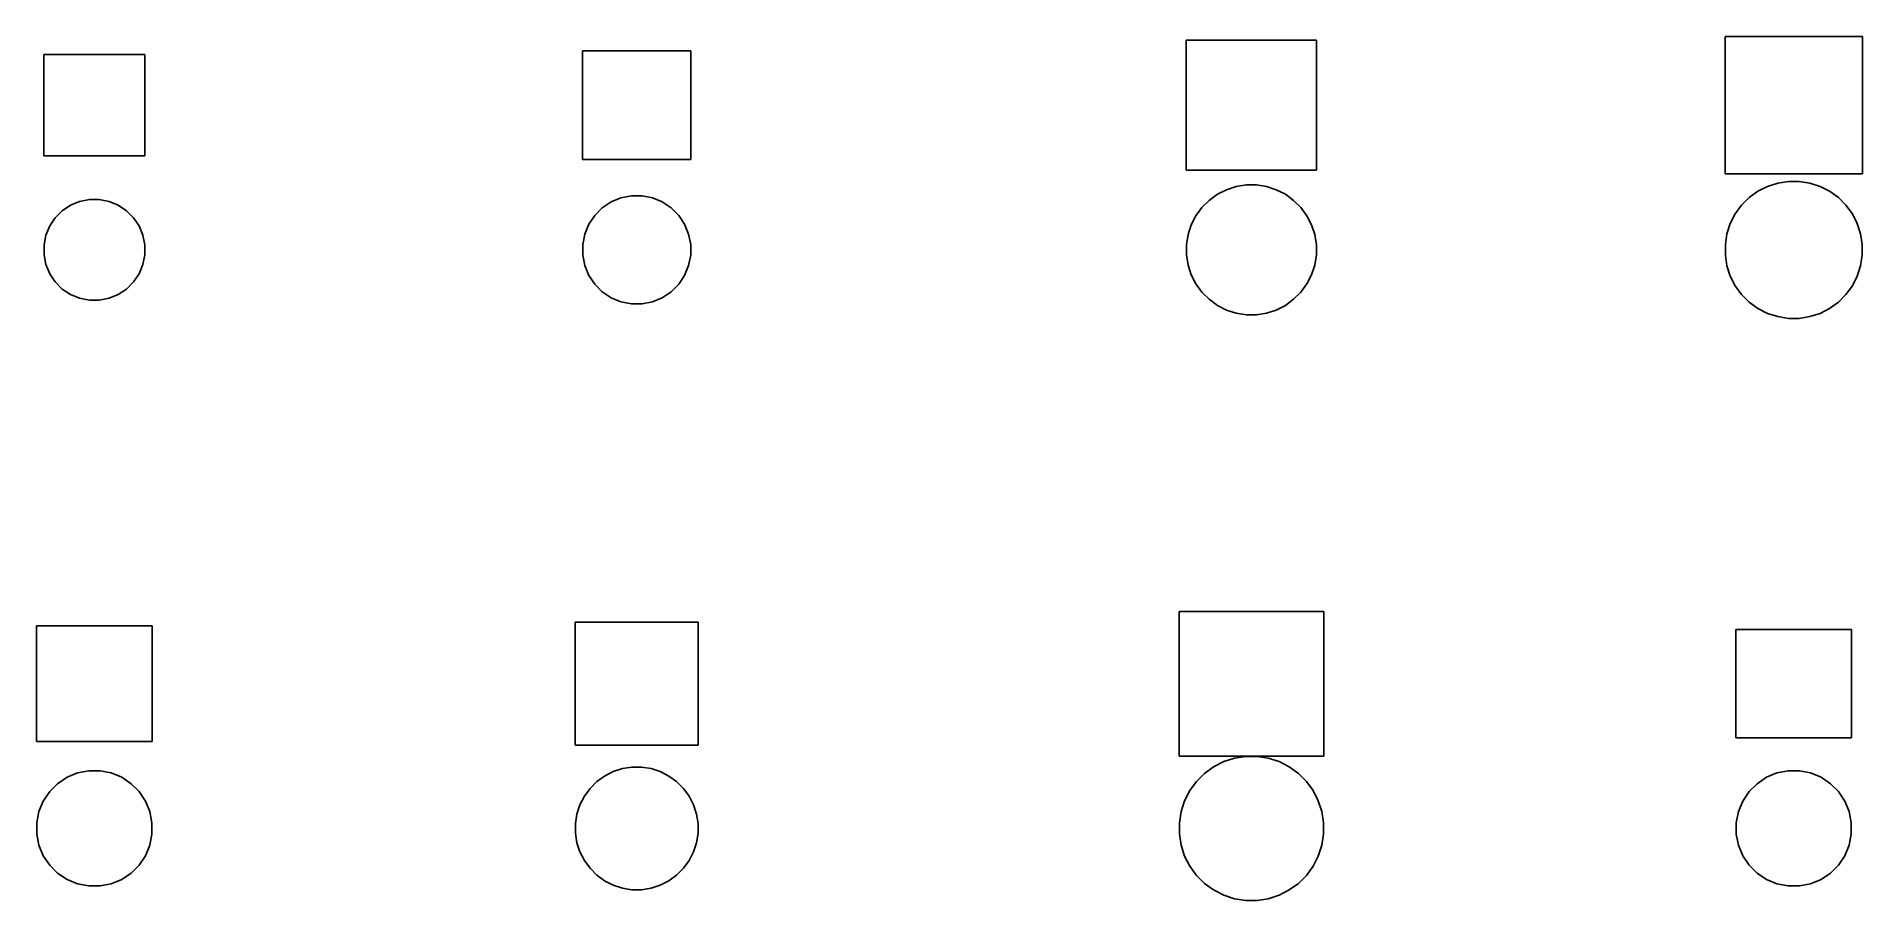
# Model space of a CAD drawing. Header units: inches. Extents: x 0.72 to 5.5, y -3.5 to -0.89.
# Drawn here: x 0.722 to 1.985, y -1.487 to -0.89 of the extents above.
import ezdxf

# ---------------------------------------------------------------- set-up
doc = ezdxf.new("R2010")
doc.units = ezdxf.units.IN
doc.header["$MEASUREMENT"] = 0
doc.layers.add('F.Cu', color=13, linetype='CONTINUOUS', true_color=0xc83434)

msp = doc.modelspace()

# ---------------------------------------------------------------- linework, layer by layer
at = {"layer": 'F.Cu', "linetype": 'CONTINUOUS'}
for p, q in [((1.517, -0.982), (1.517, -0.892)), ((1.517, -0.892), (1.607, -0.892)), ((1.607, -0.892), (1.607, -0.982)), ((1.8895, -0.9845), (1.8895, -0.8895)), ((1.8895, -0.8895), (1.9845, -0.8895)), ((1.9845, -0.8895), (1.9845, -0.9845)), ((0.727, -0.972), (0.727, -0.902)), ((0.727, -0.902), (0.797, -0.902)), ((0.797, -0.902), (0.797, -0.972)), ((1.0995, -0.9745), (1.0995, -0.8995)), ((1.0995, -0.8995), (1.1745, -0.8995)), ((1.1745, -0.8995), (1.1745, -0.9745)), ((0.797, -0.972), (0.727, -0.972)), ((1.1745, -0.9745), (1.0995, -0.9745)), ((1.607, -0.982), (1.517, -0.982)), ((1.9845, -0.9845), (1.8895, -0.9845)), ((1.5385, -0.9986), (1.5448, -0.9954)), ((1.5448, -0.9954), (1.5515, -0.9933)), ((1.5515, -0.9933), (1.5585, -0.9921)), ((1.5585, -0.9921), (1.5655, -0.9921)), ((1.5655, -0.9921), (1.5725, -0.9933)), ((1.5725, -0.9933), (1.5792, -0.9954)), ((1.5792, -0.9954), (1.5855, -0.9986)), ((1.9062, -1.0009), (1.9122, -0.9965)), ((1.9122, -0.9965), (1.9188, -0.9931)), ((1.9188, -0.9931), (1.9259, -0.9908)), ((1.9259, -0.9908), (1.9333, -0.9897)), ((1.9333, -0.9897), (1.9407, -0.9897)), ((1.9407, -0.9897), (1.9481, -0.9908)), ((1.9481, -0.9908), (1.9552, -0.9931)), ((1.9552, -0.9931), (1.9618, -0.9965)), ((1.9618, -0.9965), (1.9679, -1.0009)), ((0.735, -1.0148), (0.7398, -1.01)), ((0.7398, -1.01), (0.7455, -1.0061)), ((0.7455, -1.0061), (0.7518, -1.0035)), ((0.7518, -1.0035), (0.7586, -1.0022)), ((0.7586, -1.0022), (0.7654, -1.0022)), ((0.7654, -1.0022), (0.7722, -1.0035)), ((0.7722, -1.0035), (0.7785, -1.0061)), ((0.7785, -1.0061), (0.7842, -1.01)), ((0.7842, -1.01), (0.7891, -1.0148)), ((1.108, -1.0132), (1.1132, -1.008)), ((1.1132, -1.008), (1.1193, -1.0039)), ((1.1193, -1.0039), (1.1261, -1.0011)), ((1.1261, -1.0011), (1.1333, -0.9997)), ((1.1333, -0.9997), (1.1407, -0.9997)), ((1.1407, -0.9997), (1.1479, -1.0011)), ((1.1479, -1.0011), (1.1547, -1.0039)), ((1.1547, -1.0039), (1.1608, -1.008)), ((1.1608, -1.008), (1.166, -1.0132)), ((1.5236, -1.0135), (1.5278, -1.0078)), ((1.5278, -1.0078), (1.5328, -1.0028)), ((1.5328, -1.0028), (1.5385, -0.9986)), ((1.5855, -0.9986), (1.5912, -1.0028)), ((1.5912, -1.0028), (1.5962, -1.0078)), ((1.5962, -1.0078), (1.6004, -1.0135)), ((1.8965, -1.0122), (1.9009, -1.0062)), ((1.9009, -1.0062), (1.9062, -1.0009)), ((1.9679, -1.0009), (1.9731, -1.0062)), ((1.9731, -1.0062), (1.9775, -1.0122)), ((0.7285, -1.0268), (0.7311, -1.0205)), ((0.7311, -1.0205), (0.735, -1.0148)), ((0.7891, -1.0148), (0.7929, -1.0205)), ((0.7929, -1.0205), (0.7955, -1.0268)), ((1.1011, -1.0261), (1.1039, -1.0193)), ((1.1039, -1.0193), (1.108, -1.0132)), ((1.166, -1.0132), (1.1701, -1.0193)), ((1.1701, -1.0193), (1.1729, -1.0261)), ((1.5183, -1.0265), (1.5204, -1.0198)), ((1.5204, -1.0198), (1.5236, -1.0135)), ((1.6004, -1.0135), (1.6036, -1.0198)), ((1.6036, -1.0198), (1.6058, -1.0265)), ((1.8908, -1.0259), (1.8931, -1.0188)), ((1.8931, -1.0188), (1.8965, -1.0122)), ((1.9775, -1.0122), (1.9809, -1.0188)), ((1.9809, -1.0188), (1.9832, -1.0259)), ((0.7272, -1.0336), (0.7285, -1.0268)), ((0.7272, -1.0404), (0.7272, -1.0336)), ((0.7955, -1.0268), (0.7968, -1.0336)), ((0.7968, -1.0336), (0.7968, -1.0404)), ((1.0997, -1.0333), (1.1011, -1.0261)), ((1.0997, -1.0407), (1.0997, -1.0333)), ((1.1729, -1.0261), (1.1743, -1.0333)), ((1.1743, -1.0333), (1.1743, -1.0407)), ((1.5171, -1.0335), (1.5183, -1.0265)), ((1.5171, -1.0405), (1.5171, -1.0335)), ((1.6058, -1.0265), (1.6069, -1.0335)), ((1.6069, -1.0335), (1.6069, -1.0405)), ((1.8897, -1.0333), (1.8908, -1.0259)), ((1.8897, -1.0407), (1.8897, -1.0333)), ((1.9832, -1.0259), (1.9844, -1.0333)), ((1.9844, -1.0333), (1.9844, -1.0407)), ((0.7285, -1.0472), (0.7272, -1.0404)), ((0.7311, -1.0535), (0.7285, -1.0472)), ((0.7955, -1.0472), (0.7929, -1.0535)), ((0.7968, -1.0404), (0.7955, -1.0472)), ((1.1011, -1.0479), (1.0997, -1.0407)), ((1.1743, -1.0407), (1.1729, -1.0479)), ((1.5183, -1.0475), (1.5171, -1.0405)), ((1.5204, -1.0542), (1.5183, -1.0475)), ((1.6058, -1.0475), (1.6036, -1.0542)), ((1.6069, -1.0405), (1.6058, -1.0475)), ((1.8908, -1.0481), (1.8897, -1.0407)), ((1.9844, -1.0407), (1.9832, -1.0481)), ((0.735, -1.0592), (0.7311, -1.0535)), ((0.7398, -1.0641), (0.735, -1.0592)), ((0.7891, -1.0592), (0.7842, -1.0641)), ((0.7929, -1.0535), (0.7891, -1.0592)), ((1.1039, -1.0547), (1.1011, -1.0479)), ((1.108, -1.0608), (1.1039, -1.0547)), ((1.1701, -1.0547), (1.166, -1.0608)), ((1.1729, -1.0479), (1.1701, -1.0547)), ((1.5236, -1.0605), (1.5204, -1.0542)), ((1.6036, -1.0542), (1.6004, -1.0605)), ((1.8931, -1.0552), (1.8908, -1.0481)), ((1.8965, -1.0618), (1.8931, -1.0552)), ((1.9809, -1.0552), (1.9775, -1.0618)), ((1.9832, -1.0481), (1.9809, -1.0552)), ((0.7455, -1.0679), (0.7398, -1.0641)), ((0.7518, -1.0705), (0.7455, -1.0679)), ((0.7586, -1.0718), (0.7518, -1.0705)), ((0.7654, -1.0718), (0.7586, -1.0718)), ((0.7722, -1.0705), (0.7654, -1.0718)), ((0.7785, -1.0679), (0.7722, -1.0705)), ((0.7842, -1.0641), (0.7785, -1.0679)), ((1.1132, -1.066), (1.108, -1.0608)), ((1.1193, -1.0701), (1.1132, -1.066)), ((1.1261, -1.0729), (1.1193, -1.0701)), ((1.1333, -1.0743), (1.1261, -1.0729)), ((1.1479, -1.0729), (1.1407, -1.0743)), ((1.1547, -1.0701), (1.1479, -1.0729)), ((1.1608, -1.066), (1.1547, -1.0701)), ((1.166, -1.0608), (1.1608, -1.066)), ((1.5278, -1.0662), (1.5236, -1.0605)), ((1.5328, -1.0712), (1.5278, -1.0662)), ((1.5385, -1.0754), (1.5328, -1.0712)), ((1.5912, -1.0712), (1.5855, -1.0754)), ((1.5962, -1.0662), (1.5912, -1.0712)), ((1.6004, -1.0605), (1.5962, -1.0662)), ((1.9009, -1.0679), (1.8965, -1.0618)), ((1.9062, -1.0731), (1.9009, -1.0679)), ((1.9731, -1.0679), (1.9679, -1.0731)), ((1.9775, -1.0618), (1.9731, -1.0679)), ((1.1407, -1.0743), (1.1333, -1.0743)), ((1.5448, -1.0786), (1.5385, -1.0754)), ((1.5515, -1.0808), (1.5448, -1.0786)), ((1.5585, -1.0819), (1.5515, -1.0808)), ((1.5655, -1.0819), (1.5585, -1.0819)), ((1.5725, -1.0808), (1.5655, -1.0819)), ((1.5792, -1.0786), (1.5725, -1.0808)), ((1.5855, -1.0754), (1.5792, -1.0786)), ((1.9122, -1.0775), (1.9062, -1.0731)), ((1.9188, -1.0809), (1.9122, -1.0775)), ((1.9259, -1.0832), (1.9188, -1.0809)), ((1.9333, -1.0844), (1.9259, -1.0832)), ((1.9407, -1.0844), (1.9333, -1.0844)), ((1.9481, -1.0832), (1.9407, -1.0844)), ((1.9552, -1.0809), (1.9481, -1.0832)), ((1.9618, -1.0775), (1.9552, -1.0809)), ((1.9679, -1.0731), (1.9618, -1.0775)), ((1.512, -1.387), (1.512, -1.287)), ((1.512, -1.287), (1.612, -1.287)), ((1.612, -1.287), (1.612, -1.387)), ((0.722, -1.377), (0.722, -1.297)), ((0.722, -1.297), (0.802, -1.297)), ((0.802, -1.297), (0.802, -1.377)), ((1.0945, -1.3795), (1.0945, -1.2945)), ((1.0945, -1.2945), (1.1795, -1.2945)), ((1.1795, -1.2945), (1.1795, -1.3795)), ((1.897, -1.3745), (1.897, -1.2995)), ((1.897, -1.2995), (1.977, -1.2995)), ((1.977, -1.2995), (1.977, -1.3745)), ((1.977, -1.3745), (1.897, -1.3745)), ((0.802, -1.377), (0.722, -1.377)), ((1.1795, -1.3795), (1.0945, -1.3795)), ((1.612, -1.387), (1.512, -1.387)), ((1.5429, -1.3908), (1.5503, -1.3884)), ((1.5503, -1.3884), (1.5581, -1.3872)), ((1.5581, -1.3872), (1.5659, -1.3872)), ((1.5659, -1.3872), (1.5737, -1.3884)), ((1.5737, -1.3884), (1.5811, -1.3908)), ((0.7432, -1.4017), (0.7504, -1.3987)), ((0.7504, -1.3987), (0.7581, -1.3972)), ((0.7581, -1.3972), (0.7659, -1.3972)), ((0.7659, -1.3972), (0.7736, -1.3987)), ((0.7736, -1.3987), (0.7809, -1.4017)), ((1.1094, -1.4047), (1.1148, -1.4008)), ((1.1148, -1.4008), (1.1207, -1.3977)), ((1.1207, -1.3977), (1.1271, -1.3957)), ((1.1271, -1.3957), (1.1337, -1.3946)), ((1.1337, -1.3946), (1.1403, -1.3946)), ((1.1403, -1.3946), (1.1469, -1.3957)), ((1.1469, -1.3957), (1.1533, -1.3977)), ((1.1533, -1.3977), (1.1592, -1.4008)), ((1.1592, -1.4008), (1.1646, -1.4047)), ((1.524, -1.4045), (1.5295, -1.399)), ((1.5295, -1.399), (1.5359, -1.3944)), ((1.5359, -1.3944), (1.5429, -1.3908)), ((1.5811, -1.3908), (1.5881, -1.3944)), ((1.5881, -1.3944), (1.5945, -1.399)), ((1.5945, -1.399), (1.6, -1.4045)), ((1.9182, -1.4017), (1.9254, -1.3987)), ((1.9254, -1.3987), (1.9331, -1.3972)), ((1.9331, -1.3972), (1.9409, -1.3972)), ((1.9409, -1.3972), (1.9486, -1.3987)), ((1.9486, -1.3987), (1.9559, -1.4017)), ((0.7267, -1.4182), (0.7311, -1.4116)), ((0.7311, -1.4116), (0.7366, -1.4061)), ((0.7366, -1.4061), (0.7432, -1.4017)), ((0.7809, -1.4017), (0.7874, -1.4061)), ((0.7874, -1.4061), (0.7929, -1.4116)), ((0.7929, -1.4116), (0.7973, -1.4182)), ((1.1008, -1.4148), (1.1047, -1.4094)), ((1.1047, -1.4094), (1.1094, -1.4047)), ((1.1646, -1.4047), (1.1693, -1.4094)), ((1.1693, -1.4094), (1.1732, -1.4148)), ((1.5158, -1.4179), (1.5194, -1.4109)), ((1.5194, -1.4109), (1.524, -1.4045)), ((1.6, -1.4045), (1.6046, -1.4109)), ((1.6046, -1.4109), (1.6082, -1.4179)), ((1.9017, -1.4182), (1.9061, -1.4116)), ((1.9061, -1.4116), (1.9116, -1.4061)), ((1.9116, -1.4061), (1.9182, -1.4017)), ((1.9559, -1.4017), (1.9624, -1.4061)), ((1.9624, -1.4061), (1.9679, -1.4116)), ((1.9679, -1.4116), (1.9723, -1.4182)), ((0.7222, -1.4331), (0.7237, -1.4254)), ((0.7237, -1.4254), (0.7267, -1.4182)), ((0.7973, -1.4182), (0.8003, -1.4254)), ((0.8003, -1.4254), (0.8018, -1.4331)), ((1.0957, -1.4271), (1.0977, -1.4207)), ((1.0977, -1.4207), (1.1008, -1.4148)), ((1.1732, -1.4148), (1.1763, -1.4207)), ((1.1763, -1.4207), (1.1783, -1.4271)), ((1.5122, -1.4331), (1.5134, -1.4253)), ((1.5134, -1.4253), (1.5158, -1.4179)), ((1.6082, -1.4179), (1.6106, -1.4253)), ((1.6106, -1.4253), (1.6119, -1.4331)), ((1.8972, -1.4331), (1.8987, -1.4254)), ((1.8987, -1.4254), (1.9017, -1.4182)), ((1.9723, -1.4182), (1.9753, -1.4254)), ((1.9753, -1.4254), (1.9768, -1.4331)), ((0.7222, -1.4409), (0.7222, -1.4331)), ((0.8018, -1.4331), (0.8018, -1.4409)), ((1.0946, -1.4337), (1.0957, -1.4271)), ((1.0946, -1.4403), (1.0946, -1.4337)), ((1.1783, -1.4271), (1.1794, -1.4337)), ((1.1794, -1.4337), (1.1794, -1.4403)), ((1.5122, -1.4409), (1.5122, -1.4331)), ((1.6119, -1.4331), (1.6119, -1.4409)), ((1.8972, -1.4409), (1.8972, -1.4331)), ((1.9768, -1.4331), (1.9768, -1.4409)), ((0.7237, -1.4486), (0.7222, -1.4409)), ((0.7267, -1.4559), (0.7237, -1.4486)), ((0.8003, -1.4486), (0.7973, -1.4559)), ((0.8018, -1.4409), (0.8003, -1.4486)), ((1.0957, -1.4469), (1.0946, -1.4403)), ((1.0977, -1.4533), (1.0957, -1.4469)), ((1.1783, -1.4469), (1.1763, -1.4533)), ((1.1794, -1.4403), (1.1783, -1.4469)), ((1.5134, -1.4487), (1.5122, -1.4409)), ((1.5158, -1.4561), (1.5134, -1.4487)), ((1.6106, -1.4487), (1.6082, -1.4561)), ((1.6119, -1.4409), (1.6106, -1.4487)), ((1.8987, -1.4486), (1.8972, -1.4409)), ((1.9017, -1.4559), (1.8987, -1.4486)), ((1.9753, -1.4486), (1.9723, -1.4559)), ((1.9768, -1.4409), (1.9753, -1.4486)), ((0.7311, -1.4624), (0.7267, -1.4559)), ((0.7366, -1.4679), (0.7311, -1.4624)), ((0.7929, -1.4624), (0.7874, -1.4679)), ((0.7973, -1.4559), (0.7929, -1.4624)), ((1.1008, -1.4592), (1.0977, -1.4533)), ((1.1047, -1.4646), (1.1008, -1.4592)), ((1.1732, -1.4592), (1.1693, -1.4646)), ((1.1763, -1.4533), (1.1732, -1.4592)), ((1.5194, -1.4631), (1.5158, -1.4561)), ((1.524, -1.4695), (1.5194, -1.4631)), ((1.6046, -1.4631), (1.6, -1.4695)), ((1.6082, -1.4561), (1.6046, -1.4631)), ((1.9061, -1.4624), (1.9017, -1.4559)), ((1.9116, -1.4679), (1.9061, -1.4624)), ((1.9679, -1.4624), (1.9624, -1.4679)), ((1.9723, -1.4559), (1.9679, -1.4624)), ((0.7432, -1.4723), (0.7366, -1.4679)), ((0.7504, -1.4753), (0.7432, -1.4723)), ((0.7581, -1.4768), (0.7504, -1.4753)), ((0.7659, -1.4768), (0.7581, -1.4768)), ((0.7736, -1.4753), (0.7659, -1.4768)), ((0.7809, -1.4723), (0.7736, -1.4753)), ((0.7874, -1.4679), (0.7809, -1.4723)), ((1.1094, -1.4693), (1.1047, -1.4646)), ((1.1148, -1.4732), (1.1094, -1.4693)), ((1.1207, -1.4763), (1.1148, -1.4732)), ((1.1271, -1.4783), (1.1207, -1.4763)), ((1.1533, -1.4763), (1.1469, -1.4783)), ((1.1592, -1.4732), (1.1533, -1.4763)), ((1.1646, -1.4693), (1.1592, -1.4732)), ((1.1693, -1.4646), (1.1646, -1.4693)), ((1.5295, -1.475), (1.524, -1.4695)), ((1.5359, -1.4796), (1.5295, -1.475)), ((1.5945, -1.475), (1.5881, -1.4796)), ((1.6, -1.4695), (1.5945, -1.475)), ((1.9182, -1.4723), (1.9116, -1.4679)), ((1.9254, -1.4753), (1.9182, -1.4723)), ((1.9331, -1.4768), (1.9254, -1.4753)), ((1.9409, -1.4768), (1.9331, -1.4768)), ((1.9486, -1.4753), (1.9409, -1.4768)), ((1.9559, -1.4723), (1.9486, -1.4753)), ((1.9624, -1.4679), (1.9559, -1.4723)), ((1.1337, -1.4794), (1.1271, -1.4783)), ((1.1403, -1.4794), (1.1337, -1.4794)), ((1.1469, -1.4783), (1.1403, -1.4794)), ((1.5429, -1.4832), (1.5359, -1.4796)), ((1.5503, -1.4856), (1.5429, -1.4832)), ((1.5581, -1.4869), (1.5503, -1.4856)), ((1.5659, -1.4869), (1.5581, -1.4869)), ((1.5737, -1.4856), (1.5659, -1.4869)), ((1.5811, -1.4832), (1.5737, -1.4856)), ((1.5881, -1.4796), (1.5811, -1.4832))]:
    msp.add_line(p, q, dxfattribs=at)

doc.saveas('drawing.dxf')
